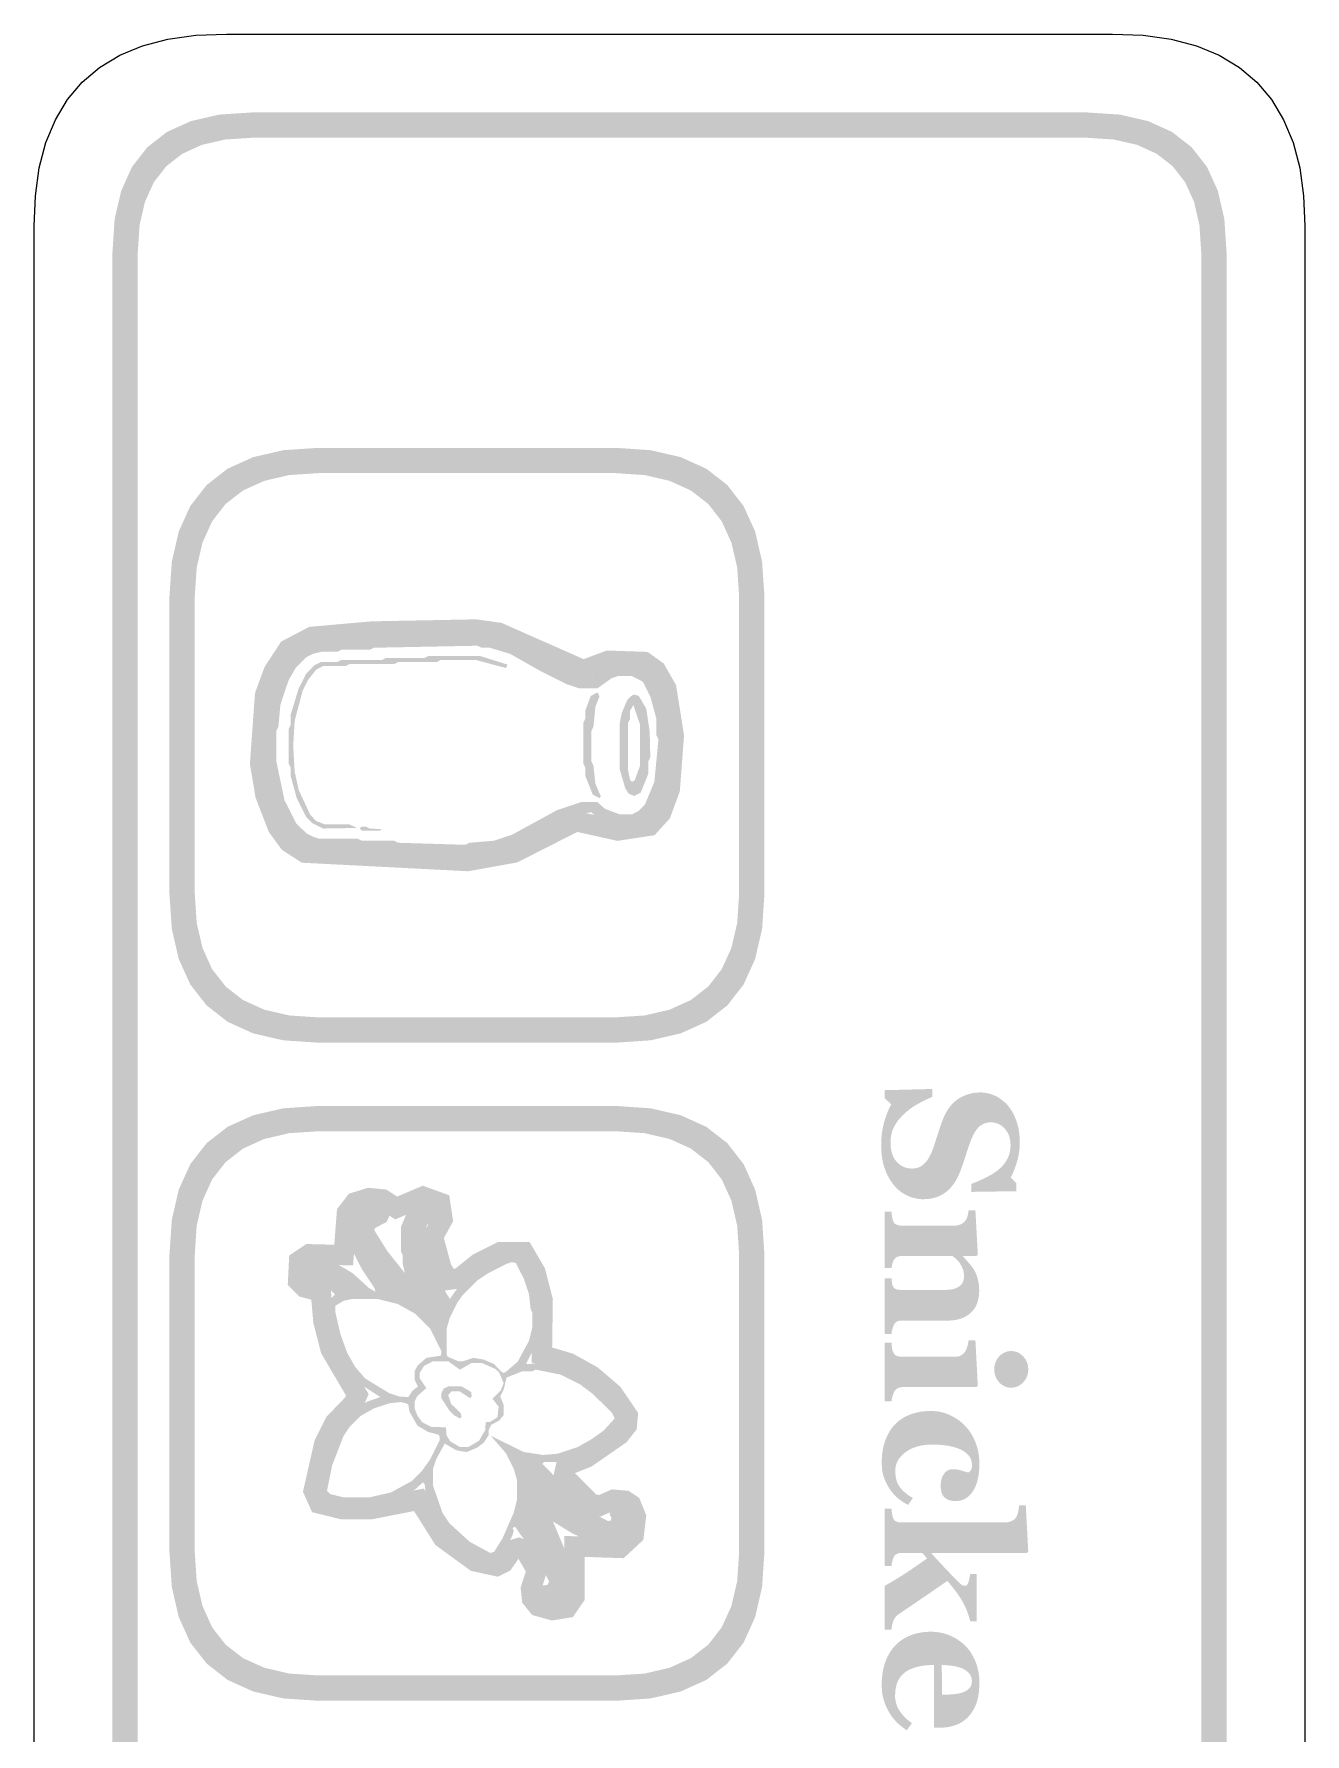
# Model space of a CAD drawing. Header units: millimetres. Extents: x 6 to 297, y 55 to 451.
# Drawn here: x 273.96 to 294.04, y 424.38 to 451.24 of the extents above; entities that cross this region are included whole.
import ezdxf

# ---------------------------------------------------------------- set-up
doc = ezdxf.new("R2010")
doc.units = ezdxf.units.MM
doc.layers.add('CUT', color=1, linetype='Continuous')
doc.layers.add('RASTER', color=7, linetype='Continuous')

msp = doc.modelspace()

# ---------------------------------------------------------------- hatches: boundary and pattern name
at = {"layer": 'RASTER'}
h = msp.add_hatch(color=7, dxfattribs=at)
h.paths.add_polyline_path([(290.6, 450), (291.116, 449.966), (291.563, 449.863), (291.941, 449.691), (292.25, 449.45), (292.491, 449.141), (292.663, 448.763), (292.766, 448.316), (292.8, 447.8), (292.8, 390.6), (292.766, 390.084), (292.662, 389.638), (292.491, 389.259), (292.25, 388.95), (291.941, 388.709), (291.563, 388.538), (291.116, 388.434), (290.6, 388.4), (277.4, 388.4), (276.884, 388.434), (276.438, 388.538), (276.059, 388.709), (275.75, 388.95), (275.509, 389.259), (275.338, 389.638), (275.234, 390.084), (275.2, 390.6), (275.2, 447.8), (275.234, 448.316), (275.338, 448.763), (275.509, 449.141), (275.75, 449.45), (276.059, 449.691), (276.438, 449.863), (276.884, 449.966), (277.4, 450)])
h.paths.add_polyline_path([(290.6, 449.6), (277.4, 449.6), (276.978, 449.572), (276.612, 449.488), (276.303, 449.347), (276.05, 449.15), (275.853, 448.897), (275.713, 448.588), (275.628, 448.222), (275.6, 447.8), (275.6, 390.6), (275.628, 390.178), (275.713, 389.813), (275.853, 389.503), (276.05, 389.25), (276.303, 389.053), (276.612, 388.912), (276.978, 388.828), (277.4, 388.8), (290.6, 388.8), (291.022, 388.828), (291.388, 388.912), (291.697, 389.053), (291.95, 389.25), (292.147, 389.503), (292.287, 389.813), (292.372, 390.178), (292.4, 390.6), (292.4, 447.8), (292.372, 448.222), (292.287, 448.588), (292.147, 448.897), (291.95, 449.15), (291.697, 449.347), (291.388, 449.488), (291.022, 449.572), (290.6, 449.6)], flags=0)
h = msp.add_hatch(color=7, dxfattribs=at)
h.paths.add_polyline_path([(283.15, 444.7), (283.701, 444.663), (284.178, 444.553), (284.582, 444.37), (284.912, 444.113), (285.17, 443.782), (285.353, 443.378), (285.463, 442.901), (285.5, 442.35), (285.5, 437.65), (285.463, 437.099), (285.353, 436.622), (285.17, 436.218), (284.913, 435.888), (284.582, 435.63), (284.178, 435.447), (283.701, 435.337), (283.15, 435.3), (278.45, 435.3), (277.899, 435.337), (277.422, 435.447), (277.018, 435.63), (276.688, 435.888), (276.43, 436.218), (276.247, 436.622), (276.137, 437.099), (276.1, 437.65), (276.1, 442.35), (276.137, 442.901), (276.247, 443.378), (276.43, 443.782), (276.688, 444.113), (277.018, 444.37), (277.422, 444.553), (277.899, 444.663), (278.45, 444.7)])
h.paths.add_polyline_path([(283.15, 444.3), (278.45, 444.3), (277.993, 444.27), (277.597, 444.178), (277.262, 444.026), (276.987, 443.813), (276.774, 443.538), (276.622, 443.203), (276.53, 442.807), (276.5, 442.35), (276.5, 437.65), (276.53, 437.193), (276.622, 436.797), (276.774, 436.462), (276.987, 436.188), (277.262, 435.974), (277.597, 435.822), (277.993, 435.73), (278.45, 435.7), (283.15, 435.7), (283.607, 435.73), (284.003, 435.822), (284.338, 435.974), (284.613, 436.188), (284.826, 436.462), (284.978, 436.797), (285.07, 437.193), (285.1, 437.65), (285.1, 442.35), (285.07, 442.807), (284.978, 443.203), (284.826, 443.538), (284.613, 443.813), (284.338, 444.026), (284.003, 444.178), (283.607, 444.27), (283.15, 444.3)], flags=0)
h = msp.add_hatch(color=7, dxfattribs=at)
h.paths.add_polyline_path([(284.23, 440.154), (284.163, 439.272), (284.007, 438.846), (283.765, 438.579), (283.178, 438.489), (282.543, 438.63), (281.594, 438.148), (280.817, 438.009), (278.191, 438.144), (277.876, 438.347), (277.67, 438.629), (277.46, 439.174), (277.371, 439.703), (277.451, 440.824), (277.603, 441.238), (277.864, 441.638), (278.308, 441.871), (279.289, 441.958), (280.945, 441.99), (281.346, 441.934), (282.643, 441.361), (283.009, 441.497), (283.655, 441.475), (283.909, 441.291), (284.104, 440.95)])
h.paths.add_polyline_path([(283.908, 440.141), (283.797, 440.842), (283.665, 441.072), (283.546, 441.158), (283.062, 441.175), (282.632, 441.015), (281.257, 441.624), (280.926, 441.67), (279.307, 441.638), (278.4, 441.558), (278.086, 441.393), (277.891, 441.093), (277.767, 440.756), (277.693, 439.719), (277.771, 439.259), (277.953, 438.783), (278.1, 438.584), (278.292, 438.459), (280.797, 438.331), (281.491, 438.455), (282.501, 438.968), (283.189, 438.814), (283.604, 438.878), (283.728, 439.015), (283.847, 439.341), (283.908, 440.141)], flags=0)
h = msp.add_hatch(color=7, dxfattribs=at)
h.paths.add_polyline_path([(283.976, 440.344), (283.986, 439.679), (283.954, 439.615), (283.954, 439.486), (283.858, 439.133), (283.739, 438.899), (283.674, 438.834), (283.504, 438.748), (283.28, 438.716), (283.215, 438.748), (283.055, 438.748), (282.885, 438.834), (282.766, 438.94), (282.509, 438.908), (282.114, 438.725), (281.449, 438.362), (281, 438.266), (279.972, 438.266), (279.908, 438.298), (279.234, 438.298), (279.17, 438.33), (278.495, 438.33), (278.335, 438.362), (278.165, 438.449), (277.94, 438.674), (277.725, 439.133), (277.628, 439.55), (277.628, 439.775), (277.596, 439.839), (277.596, 440.161), (277.628, 440.225), (277.66, 440.642), (277.757, 440.963), (277.94, 441.326), (278.132, 441.519), (278.303, 441.605), (278.559, 441.67), (279.523, 441.702), (279.587, 441.734), (281.096, 441.734), (281.546, 441.605), (282.445, 441.124), (282.669, 441.06), (282.788, 441.069), (282.885, 441.166), (283.055, 441.252), (283.408, 441.284), (283.674, 441.166), (283.771, 441.037), (283.922, 440.674)])
h.paths.add_polyline_path([(283.825, 440.096), (283.793, 440.161), (283.793, 440.417), (283.697, 440.771), (283.578, 441.005), (283.408, 441.092), (283.183, 441.092), (283.087, 441.06), (282.862, 440.899), (282.573, 440.899), (282.38, 440.963), (281.973, 441.166), (281.481, 441.445), (281.16, 441.541), (281.032, 441.541), (280.968, 441.573), (279.33, 441.541), (279.266, 441.509), (278.816, 441.509), (278.752, 441.477), (278.495, 441.477), (278.367, 441.445), (278.261, 441.39), (278.1, 441.23), (277.982, 441.027), (277.853, 440.642), (277.821, 440.289), (277.789, 440.225), (277.789, 439.743), (277.917, 439.133), (278.1, 438.77), (278.261, 438.61), (278.367, 438.555), (278.463, 438.523), (279.073, 438.523), (279.137, 438.491), (279.651, 438.491), (279.715, 438.459), (280.775, 438.427), (280.839, 438.459), (281.225, 438.491), (281.514, 438.587), (282.22, 438.973), (282.605, 439.101), (282.862, 439.101), (282.981, 438.995), (283.215, 438.908), (283.408, 438.908), (283.514, 438.963), (283.61, 439.059), (283.761, 439.422)], flags=0)
h.paths.add_polyline_path([(283.687, 440.215), (283.697, 439.807), (283.665, 439.743), (283.665, 439.55), (283.546, 439.252), (283.44, 439.197), (283.353, 439.239), (283.302, 439.316), (283.215, 439.615), (283.215, 440.353), (283.247, 440.514), (283.334, 440.716), (283.398, 440.78), (283.44, 440.803), (283.514, 440.78), (283.633, 440.578)], flags=0)
h.paths.add_polyline_path([(283.536, 440.321), (283.43, 440.633), (283.376, 440.546), (283.376, 440.417), (283.344, 440.353), (283.344, 439.615), (283.376, 439.454), (283.408, 439.422), (283.45, 439.445), (283.536, 439.679)], flags=0)
h.paths.add_polyline_path([(282.917, 439.188), (282.894, 439.165), (282.788, 439.22), (282.669, 439.518), (282.669, 439.647), (282.637, 439.711), (282.637, 440.353), (282.669, 440.417), (282.669, 440.546), (282.756, 440.78), (282.862, 440.835), (282.894, 440.771), (282.83, 440.61), (282.798, 440.289), (282.766, 440.225), (282.766, 439.743), (282.798, 439.679), (282.83, 439.39)], flags=0)
h.paths.add_polyline_path([(281.44, 441.275), (281.417, 441.22), (280.936, 441.349), (280.39, 441.349), (280.325, 441.316), (279.715, 441.316), (279.651, 441.284), (278.945, 441.284), (278.881, 441.252), (278.527, 441.252), (278.421, 441.198), (278.293, 441.037), (278.206, 440.867), (278.078, 440.385), (278.055, 439.99), (278.078, 439.583), (278.142, 439.294), (278.325, 438.899), (278.421, 438.802), (278.559, 438.748), (278.945, 438.748), (279.064, 438.693), (278.527, 438.684), (278.357, 438.77), (278.261, 438.867), (278.11, 439.165), (278.014, 439.518), (278.014, 439.647), (277.982, 439.711), (277.982, 440.257), (278.014, 440.321), (278.014, 440.482), (278.142, 440.899), (278.261, 441.133), (278.389, 441.262), (278.495, 441.316), (278.752, 441.316), (278.816, 441.349), (279.459, 441.349), (279.523, 441.381), (280.133, 441.381), (280.197, 441.413), (281, 441.413)], flags=0)
h.paths.add_polyline_path([(279.449, 438.674), (279.426, 438.651), (279.137, 438.651), (279.105, 438.684), (279.137, 438.716), (279.202, 438.716), (279.266, 438.684)], flags=0)
for points in [[(287.344, 433.689), (287.345, 433.736), (287.347, 433.782), (287.351, 433.828), (287.356, 433.873), (287.363, 433.917), (287.371, 433.96), (287.38, 434.002), (287.391, 434.044), (287.403, 434.084), (287.416, 434.123), (287.429, 434.16), (287.442, 434.196), (287.457, 434.23), (287.471, 434.263), (287.487, 434.294), (287.503, 434.323), (287.4, 434.424), (287.4, 434.549), (288.151, 434.568), (288.151, 434.442), (288.125, 434.431), (288.097, 434.419), (288.07, 434.407), (288.042, 434.393), (288.013, 434.379), (287.984, 434.365), (287.955, 434.349), (287.926, 434.333), (287.897, 434.317), (287.868, 434.299), (287.84, 434.281), (287.813, 434.262), (287.787, 434.243), (287.762, 434.223), (287.737, 434.202), (287.713, 434.181), (287.69, 434.158), (287.667, 434.135), (287.645, 434.111), (287.624, 434.086), (287.605, 434.061), (287.587, 434.035), (287.57, 434.008), (287.554, 433.981), (287.539, 433.953), (287.527, 433.923), (287.516, 433.893), (287.508, 433.861), (287.501, 433.828), (287.496, 433.794), (287.493, 433.759), (287.492, 433.722), (287.494, 433.674), (287.498, 433.629), (287.506, 433.586), (287.517, 433.546), (287.53, 433.51), (287.547, 433.476), (287.567, 433.445), (287.59, 433.417), (287.615, 433.392), (287.642, 433.371), (287.67, 433.352), (287.7, 433.337), (287.731, 433.326), (287.764, 433.317), (287.799, 433.312), (287.835, 433.311), (287.865, 433.312), (287.893, 433.316), (287.921, 433.324), (287.947, 433.333), (287.972, 433.346), (287.996, 433.362), (288.018, 433.38), (288.039, 433.401), (288.06, 433.425), (288.079, 433.452), (288.098, 433.482), (288.116, 433.516), (288.134, 433.552), (288.151, 433.592), (288.167, 433.634), (288.182, 433.68), (288.192, 433.71), (288.202, 433.74), (288.211, 433.769), (288.22, 433.798), (288.229, 433.826), (288.238, 433.853), (288.247, 433.88), (288.255, 433.906), (288.264, 433.932), (288.272, 433.957), (288.281, 433.982), (288.29, 434.006), (288.298, 434.031), (288.307, 434.054), (288.316, 434.077), (288.324, 434.1), (288.346, 434.151), (288.371, 434.198), (288.397, 434.242), (288.426, 434.283), (288.457, 434.32), (288.49, 434.354), (288.525, 434.385), (288.563, 434.412), (288.602, 434.436), (288.643, 434.456), (288.685, 434.474), (288.728, 434.488), (288.771, 434.499), (288.817, 434.507), (288.863, 434.512), (288.91, 434.513), (288.941, 434.513), (288.97, 434.51), (289, 434.506), (289.029, 434.5), (289.059, 434.493), (289.087, 434.484), (289.116, 434.473), (289.144, 434.461), (289.172, 434.447), (289.199, 434.431), (289.225, 434.414), (289.25, 434.396), (289.275, 434.376), (289.299, 434.354), (289.323, 434.331), (289.345, 434.307), (289.366, 434.282), (289.385, 434.255), (289.404, 434.227), (289.421, 434.197), (289.438, 434.165), (289.453, 434.131), (289.468, 434.096), (289.482, 434.059), (289.494, 434.021), (289.505, 433.982), (289.514, 433.943), (289.521, 433.902), (289.527, 433.86), (289.531, 433.818), (289.533, 433.775), (289.534, 433.731), (289.534, 433.688), (289.531, 433.646), (289.528, 433.605), (289.522, 433.564), (289.516, 433.524), (289.507, 433.484), (289.498, 433.446), (289.487, 433.408), (289.475, 433.371), (289.463, 433.336), (289.451, 433.303), (289.439, 433.273), (289.427, 433.244), (289.415, 433.217), (289.403, 433.193), (289.391, 433.17), (289.479, 433.081), (289.479, 432.953), (288.77, 432.942), (288.77, 433.068), (288.798, 433.079), (288.827, 433.091), (288.856, 433.103), (288.885, 433.115), (288.914, 433.129), (288.944, 433.142), (288.974, 433.156), (289.003, 433.171), (289.032, 433.186), (289.06, 433.201), (289.087, 433.216), (289.113, 433.232), (289.137, 433.248), (289.16, 433.264), (289.181, 433.28), (289.202, 433.296), (289.222, 433.314), (289.242, 433.333), (289.261, 433.353), (289.278, 433.373), (289.295, 433.394), (289.31, 433.416), (289.324, 433.439), (289.337, 433.462), (289.349, 433.486), (289.359, 433.511), (289.368, 433.537), (289.375, 433.564), (289.381, 433.591), (289.385, 433.62), (289.387, 433.65), (289.388, 433.681), (289.386, 433.72), (289.382, 433.757), (289.375, 433.792), (289.365, 433.825), (289.353, 433.857), (289.338, 433.886), (289.319, 433.914), (289.298, 433.94), (289.275, 433.964), (289.251, 433.984), (289.225, 434.001), (289.198, 434.015), (289.17, 434.026), (289.141, 434.034), (289.11, 434.039), (289.077, 434.04), (289.047, 434.039), (289.018, 434.035), (288.99, 434.028), (288.964, 434.019), (288.939, 434.006), (288.916, 433.991), (288.894, 433.974), (288.874, 433.953), (288.854, 433.93), (288.835, 433.904), (288.817, 433.874), (288.799, 433.842), (288.782, 433.806), (288.766, 433.768), (288.75, 433.726), (288.734, 433.681), (288.725, 433.654), (288.716, 433.627), (288.707, 433.6), (288.698, 433.572), (288.689, 433.544), (288.68, 433.516), (288.67, 433.488), (288.661, 433.46), (288.652, 433.432), (288.643, 433.405), (288.634, 433.379), (288.625, 433.354), (288.617, 433.329), (288.608, 433.305), (288.599, 433.282), (288.591, 433.26), (288.569, 433.208), (288.546, 433.16), (288.521, 433.115), (288.493, 433.073), (288.464, 433.034), (288.433, 432.998), (288.4, 432.966), (288.365, 432.937), (288.327, 432.911), (288.288, 432.888), (288.247, 432.869), (288.203, 432.854), (288.157, 432.842), (288.109, 432.833), (288.059, 432.828), (288.006, 432.826), (287.973, 432.827), (287.94, 432.83), (287.907, 432.835), (287.874, 432.842), (287.841, 432.851), (287.809, 432.861), (287.777, 432.874), (287.746, 432.889), (287.715, 432.905), (287.685, 432.923), (287.657, 432.942), (287.63, 432.963), (287.605, 432.985), (287.581, 433.008), (287.558, 433.033), (287.536, 433.059), (287.514, 433.089), (287.493, 433.12), (287.473, 433.152), (287.455, 433.185), (287.437, 433.22), (287.422, 433.255), (287.407, 433.292), (287.394, 433.33), (287.382, 433.369), (287.372, 433.41), (287.364, 433.452), (287.357, 433.497), (287.351, 433.542), (287.347, 433.589), (287.345, 433.638), (287.344, 433.689)], [(287.4, 430.696), (287.4, 431.578), (287.507, 431.578), (287.508, 431.571), (287.508, 431.563), (287.509, 431.555), (287.51, 431.547), (287.511, 431.539), (287.512, 431.53), (287.513, 431.52), (287.514, 431.511), (287.515, 431.501), (287.517, 431.492), (287.518, 431.484), (287.52, 431.476), (287.522, 431.469), (287.524, 431.462), (287.526, 431.456), (287.529, 431.45), (287.533, 431.443), (287.538, 431.436), (287.543, 431.43), (287.549, 431.424), (287.555, 431.419), (287.561, 431.414), (287.568, 431.41), (287.576, 431.407), (287.584, 431.403), (287.593, 431.401), (287.603, 431.399), (287.614, 431.397), (287.626, 431.395), (287.638, 431.394), (287.652, 431.394), (287.667, 431.393), (288.352, 431.393), (288.388, 431.394), (288.422, 431.397), (288.454, 431.401), (288.483, 431.407), (288.51, 431.415), (288.535, 431.424), (288.557, 431.435), (288.577, 431.448), (288.595, 431.463), (288.61, 431.479), (288.623, 431.497), (288.634, 431.516), (288.642, 431.537), (288.648, 431.56), (288.651, 431.584), (288.652, 431.61), (288.652, 431.625), (288.651, 431.639), (288.65, 431.653), (288.648, 431.667), (288.646, 431.68), (288.643, 431.694), (288.639, 431.707), (288.635, 431.719), (288.63, 431.732), (288.625, 431.744), (288.619, 431.757), (288.613, 431.769), (288.607, 431.782), (288.599, 431.794), (288.592, 431.806), (288.584, 431.818), (288.576, 431.829), (288.569, 431.838), (288.561, 431.848), (288.554, 431.856), (288.546, 431.865), (288.539, 431.872), (288.531, 431.88), (288.524, 431.886), (288.516, 431.893), (288.509, 431.899), (288.501, 431.904), (288.495, 431.91), (288.488, 431.915), (288.482, 431.92), (288.475, 431.925), (288.469, 431.929), (287.683, 431.929), (287.67, 431.929), (287.658, 431.929), (287.647, 431.927), (287.636, 431.926), (287.625, 431.924), (287.615, 431.921), (287.606, 431.918), (287.597, 431.915), (287.589, 431.911), (287.581, 431.906), (287.574, 431.901), (287.567, 431.895), (287.561, 431.889), (287.555, 431.882), (287.55, 431.875), (287.545, 431.867), (287.542, 431.86), (287.539, 431.854), (287.536, 431.847), (287.533, 431.84), (287.53, 431.833), (287.527, 431.825), (287.524, 431.817), (287.522, 431.808), (287.519, 431.799), (287.517, 431.79), (287.515, 431.782), (287.513, 431.773), (287.511, 431.765), (287.509, 431.756), (287.508, 431.748), (287.507, 431.739), (287.4, 431.739), (287.4, 432.63), (287.507, 432.63), (287.508, 432.621), (287.509, 432.611), (287.509, 432.602), (287.51, 432.593), (287.511, 432.584), (287.513, 432.574), (287.514, 432.565), (287.515, 432.556), (287.516, 432.547), (287.518, 432.538), (287.519, 432.529), (287.521, 432.521), (287.523, 432.513), (287.525, 432.506), (287.527, 432.499), (287.529, 432.492), (287.533, 432.481), (287.538, 432.47), (287.543, 432.461), (287.549, 432.452), (287.556, 432.445), (287.563, 432.438), (287.571, 432.432), (287.579, 432.428), (287.587, 432.423), (287.597, 432.42), (287.607, 432.417), (287.618, 432.414), (287.629, 432.412), (287.641, 432.411), (287.653, 432.41), (287.667, 432.41), (288.519, 432.41), (288.53, 432.41), (288.542, 432.411), (288.553, 432.413), (288.564, 432.416), (288.575, 432.419), (288.586, 432.423), (288.597, 432.428), (288.608, 432.433), (288.619, 432.439), (288.629, 432.446), (288.639, 432.453), (288.648, 432.46), (288.657, 432.468), (288.665, 432.477), (288.673, 432.486), (288.68, 432.495), (288.685, 432.502), (288.689, 432.509), (288.693, 432.517), (288.696, 432.525), (288.7, 432.533), (288.703, 432.542), (288.707, 432.552), (288.71, 432.562), (288.712, 432.572), (288.715, 432.582), (288.717, 432.593), (288.719, 432.604), (288.721, 432.615), (288.723, 432.627), (288.724, 432.638), (288.726, 432.65), (288.833, 432.65), (288.871, 431.951), (288.849, 431.929), (288.636, 431.929), (288.636, 431.924), (288.646, 431.913), (288.656, 431.902), (288.666, 431.89), (288.677, 431.878), (288.688, 431.865), (288.699, 431.852), (288.712, 431.838), (288.724, 431.824), (288.737, 431.81), (288.749, 431.795), (288.76, 431.781), (288.771, 431.768), (288.781, 431.754), (288.79, 431.741), (288.799, 431.728), (288.808, 431.716), (288.816, 431.702), (288.825, 431.686), (288.833, 431.67), (288.84, 431.653), (288.848, 431.635), (288.855, 431.615), (288.861, 431.595), (288.868, 431.574), (288.874, 431.551), (288.879, 431.529), (288.883, 431.506), (288.886, 431.483), (288.889, 431.459), (288.891, 431.435), (288.892, 431.411), (288.893, 431.386), (288.891, 431.328), (288.884, 431.274), (288.874, 431.224), (288.859, 431.177), (288.84, 431.134), (288.816, 431.095), (288.789, 431.06), (288.757, 431.028), (288.722, 431), (288.684, 430.976), (288.643, 430.955), (288.6, 430.938), (288.553, 430.925), (288.504, 430.916), (288.452, 430.91), (288.398, 430.908), (287.68, 430.908), (287.667, 430.908), (287.654, 430.907), (287.642, 430.906), (287.631, 430.904), (287.621, 430.902), (287.611, 430.899), (287.602, 430.896), (287.593, 430.892), (287.586, 430.888), (287.578, 430.883), (287.571, 430.876), (287.564, 430.869), (287.558, 430.861), (287.552, 430.853), (287.547, 430.843), (287.542, 430.832), (287.54, 430.826), (287.537, 430.82), (287.534, 430.813), (287.532, 430.806), (287.529, 430.799), (287.527, 430.791), (287.524, 430.783), (287.522, 430.774), (287.519, 430.766), (287.517, 430.757), (287.515, 430.747), (287.513, 430.738), (287.511, 430.728), (287.509, 430.717), (287.508, 430.707), (287.507, 430.696)], [(287.353, 428.663), (287.354, 428.713), (287.357, 428.762), (287.361, 428.809), (287.368, 428.855), (287.376, 428.899), (287.386, 428.942), (287.399, 428.983), (287.412, 429.023), (287.428, 429.061), (287.445, 429.097), (287.463, 429.132), (287.483, 429.165), (287.503, 429.196), (287.526, 429.226), (287.549, 429.253), (287.574, 429.28), (287.601, 429.304), (287.629, 429.327), (287.658, 429.348), (287.688, 429.368), (287.719, 429.386), (287.752, 429.402), (287.785, 429.417), (287.82, 429.43), (287.856, 429.442), (287.893, 429.452), (287.93, 429.461), (287.969, 429.468), (288.008, 429.473), (288.048, 429.477), (288.088, 429.479), (288.129, 429.48), (288.167, 429.479), (288.205, 429.476), (288.242, 429.472), (288.278, 429.465), (288.314, 429.457), (288.35, 429.446), (288.385, 429.434), (288.42, 429.419), (288.453, 429.404), (288.486, 429.386), (288.518, 429.368), (288.549, 429.348), (288.578, 429.327), (288.607, 429.304), (288.635, 429.28), (288.661, 429.255), (288.687, 429.227), (288.712, 429.198), (288.735, 429.167), (288.757, 429.135), (288.778, 429.101), (288.797, 429.065), (288.815, 429.028), (288.832, 428.989), (288.847, 428.949), (288.86, 428.907), (288.871, 428.865), (288.88, 428.822), (288.887, 428.777), (288.892, 428.732), (288.895, 428.685), (288.896, 428.638), (288.894, 428.572), (288.889, 428.51), (288.881, 428.452), (288.87, 428.397), (288.856, 428.345), (288.838, 428.297), (288.818, 428.253), (288.794, 428.212), (288.767, 428.175), (288.738, 428.143), (288.707, 428.116), (288.674, 428.094), (288.639, 428.077), (288.601, 428.065), (288.561, 428.057), (288.519, 428.055), (288.493, 428.056), (288.469, 428.058), (288.446, 428.063), (288.424, 428.069), (288.403, 428.077), (288.384, 428.086), (288.366, 428.098), (288.349, 428.111), (288.334, 428.126), (288.321, 428.144), (288.31, 428.164), (288.301, 428.186), (288.294, 428.212), (288.289, 428.239), (288.286, 428.27), (288.285, 428.303), (288.286, 428.329), (288.288, 428.355), (288.292, 428.38), (288.298, 428.403), (288.305, 428.426), (288.314, 428.447), (288.325, 428.467), (288.338, 428.486), (288.351, 428.504), (288.366, 428.519), (288.382, 428.531), (288.398, 428.542), (288.416, 428.55), (288.435, 428.556), (288.454, 428.559), (288.475, 428.56), (288.493, 428.56), (288.511, 428.559), (288.529, 428.557), (288.547, 428.554), (288.564, 428.551), (288.582, 428.547), (288.6, 428.542), (288.617, 428.537), (288.634, 428.531), (288.65, 428.526), (288.665, 428.522), (288.679, 428.518), (288.692, 428.515), (288.704, 428.512), (288.715, 428.51), (288.724, 428.509), (288.731, 428.513), (288.737, 428.518), (288.742, 428.522), (288.747, 428.527), (288.752, 428.533), (288.757, 428.538), (288.761, 428.544), (288.765, 428.55), (288.768, 428.557), (288.771, 428.564), (288.773, 428.573), (288.775, 428.582), (288.776, 428.592), (288.778, 428.603), (288.778, 428.615), (288.778, 428.628), (288.778, 428.644), (288.776, 428.66), (288.774, 428.676), (288.771, 428.691), (288.766, 428.706), (288.761, 428.72), (288.755, 428.734), (288.748, 428.748), (288.739, 428.761), (288.729, 428.774), (288.718, 428.787), (288.705, 428.8), (288.691, 428.813), (288.675, 428.825), (288.658, 428.837), (288.639, 428.849), (288.62, 428.86), (288.6, 428.87), (288.577, 428.88), (288.554, 428.89), (288.528, 428.899), (288.501, 428.907), (288.473, 428.914), (288.443, 428.921), (288.411, 428.928), (288.378, 428.933), (288.344, 428.938), (288.307, 428.942), (288.27, 428.945), (288.23, 428.947), (288.19, 428.948), (288.147, 428.949), (288.083, 428.947), (288.023, 428.941), (287.966, 428.931), (287.912, 428.918), (287.861, 428.901), (287.813, 428.88), (287.768, 428.855), (287.727, 428.826), (287.689, 428.795), (287.657, 428.762), (287.629, 428.728), (287.607, 428.692), (287.589, 428.655), (287.577, 428.616), (287.569, 428.576), (287.567, 428.534), (287.568, 428.494), (287.572, 428.457), (287.577, 428.421), (287.585, 428.388), (287.595, 428.357), (287.608, 428.328), (287.623, 428.3), (287.64, 428.275), (287.659, 428.252), (287.68, 428.229), (287.702, 428.206), (287.727, 428.185), (287.754, 428.164), (287.782, 428.143), (287.813, 428.124), (287.845, 428.105), (287.769, 427.995), (287.747, 428.007), (287.725, 428.019), (287.704, 428.031), (287.684, 428.045), (287.663, 428.059), (287.644, 428.073), (287.625, 428.088), (287.606, 428.103), (287.588, 428.119), (287.57, 428.136), (287.553, 428.154), (287.536, 428.173), (287.52, 428.192), (287.504, 428.212), (287.489, 428.233), (287.475, 428.254), (287.46, 428.277), (287.447, 428.301), (287.434, 428.324), (287.422, 428.347), (287.411, 428.371), (287.401, 428.394), (287.392, 428.418), (287.384, 428.442), (287.377, 428.466), (287.37, 428.491), (287.365, 428.517), (287.361, 428.545), (287.357, 428.573), (287.355, 428.602), (287.354, 428.632), (287.353, 428.663)], [(287.4, 426.026), (287.4, 426.716), (287.455, 426.748), (287.508, 426.778), (287.559, 426.809), (287.607, 426.838), (287.654, 426.867), (287.698, 426.895), (287.74, 426.922), (287.78, 426.949), (287.819, 426.975), (287.857, 427.001), (287.894, 427.026), (287.93, 427.052), (287.966, 427.076), (288.001, 427.101), (288.036, 427.125), (288.069, 427.148), (287.995, 427.236), (287.675, 427.236), (287.663, 427.236), (287.65, 427.235), (287.639, 427.234), (287.627, 427.232), (287.617, 427.23), (287.607, 427.227), (287.598, 427.224), (287.589, 427.221), (287.581, 427.216), (287.573, 427.211), (287.566, 427.205), (287.56, 427.198), (287.554, 427.19), (287.548, 427.182), (287.543, 427.172), (287.539, 427.161), (287.536, 427.155), (287.533, 427.148), (287.531, 427.14), (287.528, 427.133), (287.526, 427.125), (287.523, 427.117), (287.521, 427.109), (287.519, 427.1), (287.517, 427.091), (287.515, 427.082), (287.513, 427.074), (287.511, 427.065), (287.51, 427.056), (287.509, 427.047), (287.508, 427.038), (287.507, 427.03), (287.4, 427.03), (287.4, 427.936), (287.507, 427.936), (287.508, 427.927), (287.509, 427.918), (287.509, 427.909), (287.51, 427.9), (287.511, 427.891), (287.513, 427.881), (287.514, 427.872), (287.515, 427.863), (287.516, 427.854), (287.518, 427.845), (287.519, 427.837), (287.521, 427.829), (287.523, 427.821), (287.525, 427.813), (287.527, 427.806), (287.529, 427.799), (287.533, 427.787), (287.538, 427.777), (287.543, 427.768), (287.549, 427.759), (287.556, 427.752), (287.563, 427.745), (287.571, 427.74), (287.579, 427.735), (287.587, 427.731), (287.597, 427.728), (287.607, 427.725), (287.618, 427.722), (287.629, 427.72), (287.641, 427.719), (287.653, 427.718), (287.667, 427.718), (289.3, 427.718), (289.312, 427.718), (289.324, 427.719), (289.337, 427.721), (289.349, 427.723), (289.362, 427.726), (289.374, 427.73), (289.387, 427.734), (289.4, 427.739), (289.413, 427.745), (289.425, 427.751), (289.436, 427.758), (289.446, 427.765), (289.455, 427.774), (289.464, 427.782), (289.472, 427.792), (289.479, 427.802), (289.483, 427.809), (289.487, 427.817), (289.491, 427.826), (289.495, 427.836), (289.498, 427.847), (289.502, 427.859), (289.505, 427.872), (289.508, 427.885), (289.511, 427.899), (289.513, 427.912), (289.515, 427.925), (289.517, 427.938), (289.519, 427.951), (289.521, 427.963), (289.522, 427.975), (289.523, 427.986), (289.629, 427.986), (289.668, 427.258), (289.644, 427.236), (288.132, 427.236), (288.157, 427.209), (288.183, 427.18), (288.209, 427.151), (288.237, 427.121), (288.265, 427.09), (288.295, 427.058), (288.325, 427.026), (288.357, 426.992), (288.388, 426.959), (288.418, 426.928), (288.446, 426.898), (288.473, 426.87), (288.499, 426.844), (288.523, 426.819), (288.546, 426.796), (288.567, 426.775), (288.58, 426.763), (288.591, 426.753), (288.601, 426.745), (288.611, 426.737), (288.62, 426.731), (288.629, 426.727), (288.636, 426.723), (288.643, 426.721), (288.649, 426.72), (288.655, 426.719), (288.659, 426.718), (288.664, 426.717), (288.667, 426.717), (288.67, 426.716), (288.673, 426.716), (288.674, 426.716), (288.681, 426.717), (288.687, 426.719), (288.693, 426.723), (288.699, 426.728), (288.704, 426.734), (288.709, 426.742), (288.714, 426.751), (288.718, 426.762), (288.723, 426.775), (288.727, 426.788), (288.731, 426.803), (288.735, 426.82), (288.739, 426.838), (288.742, 426.857), (288.746, 426.878), (288.749, 426.901), (288.853, 426.901), (288.853, 426.157), (288.752, 426.157), (288.742, 426.192), (288.732, 426.225), (288.722, 426.257), (288.712, 426.286), (288.703, 426.312), (288.693, 426.337), (288.684, 426.36), (288.675, 426.38), (288.666, 426.399), (288.656, 426.419), (288.645, 426.44), (288.633, 426.46), (288.621, 426.481), (288.608, 426.503), (288.594, 426.525), (288.579, 426.548), (288.569, 426.563), (288.559, 426.577), (288.549, 426.592), (288.539, 426.607), (288.528, 426.621), (288.518, 426.636), (288.507, 426.65), (288.496, 426.664), (288.485, 426.678), (288.474, 426.693), (288.461, 426.709), (288.448, 426.725), (288.434, 426.741), (288.42, 426.758), (288.405, 426.776), (288.389, 426.794), (288.337, 426.758), (288.287, 426.723), (288.237, 426.689), (288.188, 426.656), (288.141, 426.623), (288.094, 426.591), (288.048, 426.559), (288.004, 426.529), (287.959, 426.498), (287.914, 426.467), (287.868, 426.436), (287.821, 426.404), (287.774, 426.372), (287.726, 426.34), (287.678, 426.307), (287.629, 426.274), (287.612, 426.262), (287.597, 426.25), (287.583, 426.237), (287.571, 426.223), (287.56, 426.208), (287.551, 426.193), (287.543, 426.177), (287.536, 426.161), (287.531, 426.144), (287.526, 426.127), (287.521, 426.11), (287.517, 426.094), (287.514, 426.077), (287.511, 426.06), (287.509, 426.043), (287.507, 426.026)]]:
    msp.add_hatch(color=7, dxfattribs=at).paths.add_polyline_path(points)
h = msp.add_hatch(color=7, dxfattribs=at)
h.paths.add_polyline_path([(283.15, 434.3), (283.701, 434.263), (284.178, 434.153), (284.582, 433.97), (284.913, 433.713), (285.17, 433.382), (285.353, 432.978), (285.463, 432.501), (285.5, 431.95), (285.5, 427.25), (285.463, 426.699), (285.353, 426.222), (285.17, 425.818), (284.913, 425.488), (284.582, 425.23), (284.178, 425.047), (283.701, 424.937), (283.15, 424.9), (278.45, 424.9), (277.899, 424.937), (277.422, 425.047), (277.018, 425.23), (276.688, 425.488), (276.43, 425.818), (276.247, 426.222), (276.137, 426.699), (276.1, 427.25), (276.1, 431.95), (276.137, 432.501), (276.247, 432.978), (276.43, 433.382), (276.688, 433.713), (277.018, 433.97), (277.422, 434.153), (277.899, 434.263), (278.45, 434.3)])
h.paths.add_polyline_path([(283.15, 433.9), (278.45, 433.9), (277.993, 433.87), (277.597, 433.778), (277.262, 433.626), (276.987, 433.412), (276.774, 433.138), (276.622, 432.803), (276.53, 432.407), (276.5, 431.95), (276.5, 427.25), (276.53, 426.793), (276.622, 426.397), (276.774, 426.062), (276.987, 425.787), (277.262, 425.574), (277.597, 425.422), (277.993, 425.33), (278.45, 425.3), (283.15, 425.3), (283.607, 425.33), (284.003, 425.422), (284.338, 425.574), (284.613, 425.787), (284.826, 426.062), (284.978, 426.397), (285.07, 426.793), (285.1, 427.25), (285.1, 431.95), (285.07, 432.407), (284.978, 432.803), (284.826, 433.138), (284.613, 433.412), (284.338, 433.626), (284.003, 433.778), (283.607, 433.87), (283.15, 433.9)], flags=0)
h = msp.add_hatch(color=7, dxfattribs=at)
h.paths.add_polyline_path([(283.633, 427.832), (283.587, 427.443), (283.275, 427.153), (282.659, 427.174), (282.659, 426.492), (282.473, 426.222), (282.142, 426.168), (281.831, 426.255), (281.673, 426.449), (281.648, 426.689), (281.73, 426.943), (281.617, 427.139), (281.607, 427.143), (281.617, 427.146), (281.482, 426.956), (281.29, 426.86), (280.861, 426.954), (280.302, 427.361), (279.964, 427.898), (279.296, 427.767), (278.809, 427.767), (278.353, 427.881), (278.209, 428.203), (278.392, 429.01), (278.579, 429.386), (278.876, 429.694), (278.889, 429.723), (278.496, 430.393), (278.373, 430.872), (278.341, 431.238), (278.156, 431.287), (277.969, 431.474), (277.992, 431.939), (278.261, 432.118), (278.704, 432.107), (278.747, 432.67), (278.935, 432.913), (279.237, 433.007), (279.526, 432.979), (279.697, 432.868), (280.103, 433.04), (280.52, 432.888), (280.582, 432.477), (280.435, 432.212), (280.548, 431.796), (280.593, 431.725), (280.615, 431.729), (280.889, 431.948), (281.292, 432.151), (281.789, 432.151), (282.032, 431.734), (282.157, 431.247), (282.146, 430.483), (282.477, 430.385), (282.865, 430.169), (283.223, 429.863), (283.504, 429.45), (283.481, 429.189), (283.32, 428.984), (282.767, 428.601), (282.504, 428.497), (282.505, 428.501), (282.837, 428.164), (282.884, 428.15), (283.089, 428.241), (283.352, 428.218), (283.522, 428.105)])
h.paths.add_polyline_path([(283.306, 427.788), (283.263, 427.893), (283.242, 427.907), (283.143, 427.915), (282.907, 427.81), (282.667, 427.881), (282.154, 428.4), (282.229, 428.733), (282.615, 428.885), (283.098, 429.22), (283.171, 429.312), (283.175, 429.364), (282.983, 429.648), (282.681, 429.905), (282.352, 430.088), (281.822, 430.245), (281.837, 431.209), (281.733, 431.611), (281.605, 431.831), (281.368, 431.831), (281.063, 431.678), (280.747, 431.424), (280.435, 431.38), (280.251, 431.665), (280.093, 432.254), (280.249, 432.537), (280.232, 432.652), (280.111, 432.696), (279.666, 432.507), (279.418, 432.668), (279.27, 432.682), (279.126, 432.637), (279.059, 432.55), (279.001, 431.78), (278.354, 431.795), (278.304, 431.762), (278.296, 431.599), (278.321, 431.574), (278.641, 431.49), (278.689, 430.926), (278.795, 430.516), (279.247, 429.746), (279.147, 429.514), (278.844, 429.2), (278.696, 428.902), (278.545, 428.236), (278.581, 428.154), (278.848, 428.087), (279.265, 428.087), (280.118, 428.254), (280.54, 427.584), (280.995, 427.252), (281.248, 427.197), (281.268, 427.207), (281.42, 427.421), (281.627, 427.483), (281.84, 427.391), (282.078, 426.981), (281.973, 426.655), (281.981, 426.577), (282.014, 426.536), (282.16, 426.496), (282.287, 426.516), (282.339, 426.592), (282.339, 427.505), (283.154, 427.478), (283.283, 427.597), (283.306, 427.788)], flags=0)
h = msp.add_hatch(color=7, dxfattribs=at)
h.paths.add_polyline_path([(283.393, 427.786), (283.401, 427.634), (283.355, 427.547), (283.276, 427.44), (283.135, 427.369), (282.895, 427.369), (282.789, 427.395), (282.462, 427.547), (282.159, 427.733), (282.39, 427.183), (282.47, 426.837), (282.444, 426.624), (282.372, 426.484), (282.319, 426.43), (282.204, 426.385), (282, 426.446), (281.904, 426.537), (281.885, 426.571), (281.904, 426.712), (282.071, 426.731), (282.098, 426.784), (281.92, 427.137), (281.558, 427.653), (281.521, 427.627), (281.54, 427.581), (281.513, 427.502), (281.388, 427.254), (281.282, 427.121), (281.168, 427.103), (281.035, 427.156), (280.841, 427.254), (280.655, 427.387), (280.389, 427.653), (280.237, 427.9), (280.158, 428.113), (280.131, 428.326), (280.104, 428.352), (279.98, 428.238), (279.732, 428.113), (279.307, 428.007), (278.802, 428.007), (278.502, 428.105), (278.456, 428.193), (278.483, 428.405), (278.642, 428.964), (278.767, 429.211), (279.06, 429.53), (279.227, 429.628), (279.432, 429.7), (279.06, 429.939), (278.874, 430.205), (278.722, 430.505), (278.589, 431.037), (278.589, 431.196), (278.714, 431.321), (278.597, 431.444), (278.483, 431.515), (278.377, 431.489), (278.262, 431.507), (278.164, 431.648), (278.209, 431.789), (278.35, 431.887), (278.536, 431.887), (278.696, 431.834), (278.996, 431.656), (279.246, 431.428), (279.352, 431.364), (279.342, 431.417), (279.14, 431.72), (279.015, 431.967), (278.935, 432.233), (278.935, 432.472), (279.007, 432.64), (279.14, 432.746), (279.28, 432.791), (279.448, 432.746), (279.512, 432.703), (279.546, 432.632), (279.573, 432.552), (279.528, 432.464), (279.352, 432.374), (279.334, 432.339), (279.538, 432.012), (279.82, 431.656), (279.785, 431.808), (279.785, 431.941), (279.759, 431.994), (279.759, 432.392), (279.884, 432.693), (280.051, 432.791), (280.184, 432.791), (280.272, 432.746), (280.352, 432.666), (280.37, 432.579), (280.325, 432.491), (280.176, 432.427), (280.158, 432.392), (280.158, 432.26), (280.264, 431.861), (280.45, 431.382), (280.53, 431.25), (280.628, 431.39), (280.841, 431.603), (281.027, 431.736), (281.194, 431.834), (281.46, 431.941), (281.628, 431.922), (281.734, 431.789), (281.806, 431.622), (281.885, 431.382), (281.939, 431.117), (281.939, 430.744), (281.859, 430.479), (281.734, 430.221), (282.098, 430.239), (282.364, 430.16), (282.611, 430.035), (282.771, 429.928), (283.09, 429.636), (283.268, 429.362), (283.222, 429.248), (283.116, 429.142), (282.744, 428.876), (282.337, 428.698), (282.231, 428.671), (282.018, 428.671), (281.992, 428.645), (282.595, 428.025), (282.888, 427.813), (283.028, 427.741), (283.074, 427.749), (283.082, 427.794), (283.055, 427.847), (283.074, 427.961), (283.135, 428.007), (283.214, 428.007), (283.329, 427.935)])
h.paths.add_polyline_path([(283.135, 429.362), (283.09, 429.45), (282.797, 429.742), (282.584, 429.902), (282.284, 430.053), (281.885, 430.133), (281.832, 430.107), (281.673, 430.107), (281.426, 430.008), (281.38, 429.814), (281.327, 429.708), (281.38, 429.575), (281.38, 429.415), (281.309, 429.328), (281.186, 429.264), (281.141, 429.176), (281.141, 429.096), (281.069, 428.982), (280.963, 428.902), (280.796, 428.831), (280.636, 428.857), (280.45, 428.964), (280.317, 428.724), (280.264, 428.565), (280.264, 428.299), (280.415, 427.866), (280.522, 427.706), (280.841, 427.414), (281.168, 427.236), (281.229, 427.254), (281.362, 427.467), (281.54, 427.874), (281.593, 428.086), (281.593, 428.379), (281.54, 428.565), (281.415, 428.812), (281.176, 429.088), (281.699, 428.831), (282, 428.785), (282.231, 428.804), (282.55, 428.91), (282.771, 429.035), (282.957, 429.168)], flags=0)
h.paths.add_polyline_path([(281.832, 431.037), (281.806, 431.09), (281.779, 431.329), (281.699, 431.568), (281.574, 431.816), (281.513, 431.834), (281.434, 431.808), (281.133, 431.656), (280.974, 431.55), (280.734, 431.311), (280.655, 431.204), (280.53, 430.957), (280.477, 430.771), (280.477, 430.372), (280.495, 430.338), (280.663, 430.266), (280.742, 430.266), (280.902, 430.319), (281.061, 430.293), (281.229, 430.221), (281.346, 430.099), (281.38, 430.08), (281.415, 430.099), (281.601, 430.258), (281.779, 430.585), (281.832, 430.798)], flags=0)
h.paths.add_polyline_path([(281.38, 429.92), (281.309, 430.088), (281.255, 430.141), (281.035, 430.239), (280.875, 430.239), (280.689, 430.133), (280.503, 430.266), (280.264, 430.266), (280.123, 430.194), (280.051, 430.08), (280.051, 430), (280.158, 429.841), (280.017, 429.716), (279.972, 429.628), (279.972, 429.522), (280.017, 429.407), (280.096, 429.301), (280.237, 429.229), (280.469, 429.221), (280.477, 429.096), (280.538, 428.998), (280.689, 428.91), (280.822, 428.91), (280.99, 429.009), (281.088, 429.176), (281.096, 429.301), (281.168, 429.309), (281.282, 429.381), (281.301, 429.548), (281.202, 429.673), (281.335, 429.806)], flags=0)
h.paths.add_polyline_path([(280.867, 429.78), (280.875, 429.708), (280.849, 429.681), (280.689, 429.788), (280.556, 429.788), (280.503, 429.734), (280.548, 429.594), (280.697, 429.45), (280.716, 429.389), (280.689, 429.362), (280.602, 429.407), (280.522, 429.487), (280.397, 429.681), (280.397, 429.761), (280.431, 429.833), (280.503, 429.867), (280.716, 429.867)], flags=0)
h.paths.add_polyline_path([(280.397, 430.425), (280.219, 430.779), (279.98, 431.018), (279.706, 431.17), (279.387, 431.25), (278.988, 431.25), (278.855, 431.223), (278.722, 431.143), (278.722, 431.037), (278.802, 430.691), (278.908, 430.399), (279.033, 430.178), (279.193, 429.992), (279.573, 429.761), (279.732, 429.708), (279.873, 429.7), (279.937, 429.796), (280.025, 429.867), (279.972, 429.974), (279.972, 430.107), (280.017, 430.194), (280.158, 430.319), (280.389, 430.354)], flags=0)
h.paths.add_polyline_path([(280.37, 429.07), (280.352, 429.104), (280.184, 429.15), (280.017, 429.248), (279.892, 429.469), (279.873, 429.583), (279.839, 429.601), (279.751, 429.62), (279.573, 429.601), (279.334, 429.522), (279.113, 429.397), (278.953, 429.237), (278.847, 429.078), (278.669, 428.618), (278.589, 428.219), (278.642, 428.166), (278.855, 428.113), (279.254, 428.113), (279.599, 428.193), (279.926, 428.371), (280.086, 428.53), (280.219, 428.716), (280.37, 429.017)], flags=0)
h = msp.add_hatch(color=7, dxfattribs=at)
h.paths.add_polyline_path([(287.4, 429.634), (287.4, 430.56), (287.507, 430.56), (287.508, 430.55), (287.508, 430.541), (287.509, 430.532), (287.51, 430.522), (287.511, 430.513), (287.512, 430.504), (287.513, 430.494), (287.514, 430.485), (287.515, 430.476), (287.517, 430.467), (287.518, 430.459), (287.52, 430.451), (287.522, 430.443), (287.524, 430.436), (287.526, 430.429), (287.529, 430.422), (287.534, 430.411), (287.539, 430.4), (287.544, 430.391), (287.55, 430.382), (287.557, 430.374), (287.564, 430.368), (287.571, 430.361), (287.579, 430.356), (287.588, 430.352), (287.597, 430.348), (287.607, 430.345), (287.618, 430.342), (287.629, 430.34), (287.641, 430.338), (287.653, 430.338), (287.667, 430.337), (288.519, 430.337), (288.532, 430.338), (288.544, 430.339), (288.556, 430.341), (288.567, 430.343), (288.578, 430.346), (288.589, 430.35), (288.599, 430.355), (288.609, 430.361), (288.619, 430.367), (288.628, 430.373), (288.636, 430.38), (288.644, 430.387), (288.652, 430.395), (288.659, 430.402), (288.665, 430.411), (288.671, 430.419), (288.676, 430.426), (288.68, 430.434), (288.684, 430.443), (288.689, 430.452), (288.693, 430.463), (288.697, 430.474), (288.701, 430.486), (288.705, 430.499), (288.709, 430.512), (288.713, 430.525), (288.716, 430.538), (288.718, 430.55), (288.721, 430.562), (288.723, 430.574), (288.724, 430.585), (288.726, 430.596), (288.833, 430.596), (288.871, 429.879), (288.849, 429.857), (287.686, 429.857), (287.673, 429.856), (287.661, 429.855), (287.649, 429.854), (287.638, 429.851), (287.628, 429.848), (287.617, 429.844), (287.608, 429.84), (287.598, 429.835), (287.59, 429.829), (287.582, 429.823), (287.574, 429.816), (287.567, 429.808), (287.561, 429.8), (287.555, 429.791), (287.55, 429.782), (287.545, 429.772), (287.542, 429.764), (287.539, 429.757), (287.536, 429.749), (287.533, 429.741), (287.53, 429.733), (287.527, 429.725), (287.524, 429.716), (287.522, 429.707), (287.519, 429.698), (287.517, 429.69), (287.515, 429.681), (287.513, 429.671), (287.511, 429.662), (287.509, 429.653), (287.508, 429.644), (287.507, 429.634)])
h.paths.add_polyline_path([(289.398, 429.848), (289.371, 429.849), (289.344, 429.853), (289.319, 429.86), (289.295, 429.869), (289.272, 429.881), (289.25, 429.896), (289.228, 429.914), (289.208, 429.934), (289.19, 429.956), (289.174, 429.978), (289.161, 430.002), (289.15, 430.027), (289.141, 430.053), (289.135, 430.08), (289.131, 430.108), (289.13, 430.137), (289.131, 430.166), (289.135, 430.194), (289.141, 430.221), (289.15, 430.247), (289.161, 430.272), (289.174, 430.296), (289.19, 430.319), (289.208, 430.341), (289.228, 430.361), (289.25, 430.378), (289.272, 430.393), (289.295, 430.405), (289.319, 430.415), (289.344, 430.421), (289.371, 430.425), (289.398, 430.427), (289.425, 430.425), (289.452, 430.421), (289.477, 430.415), (289.501, 430.405), (289.525, 430.393), (289.547, 430.378), (289.568, 430.361), (289.588, 430.341), (289.607, 430.319), (289.623, 430.296), (289.637, 430.272), (289.648, 430.247), (289.656, 430.221), (289.663, 430.194), (289.666, 430.166), (289.668, 430.137), (289.666, 430.107), (289.663, 430.079), (289.656, 430.052), (289.648, 430.026), (289.637, 430.001), (289.623, 429.977), (289.607, 429.955), (289.588, 429.933), (289.568, 429.913), (289.547, 429.896), (289.525, 429.881), (289.501, 429.869), (289.477, 429.86), (289.452, 429.853), (289.425, 429.849), (289.398, 429.848)])
h = msp.add_hatch(color=7, dxfattribs=at)
h.paths.add_polyline_path([(287.75, 424.435), (287.729, 424.449), (287.709, 424.462), (287.689, 424.477), (287.669, 424.492), (287.649, 424.508), (287.63, 424.524), (287.611, 424.541), (287.593, 424.559), (287.574, 424.578), (287.557, 424.597), (287.54, 424.616), (287.524, 424.637), (287.508, 424.657), (287.494, 424.679), (287.479, 424.701), (287.466, 424.724), (287.452, 424.748), (287.44, 424.773), (287.428, 424.798), (287.417, 424.823), (287.407, 424.847), (287.398, 424.872), (287.389, 424.897), (287.382, 424.922), (287.375, 424.948), (287.369, 424.974), (287.364, 425.002), (287.36, 425.03), (287.357, 425.06), (287.355, 425.09), (287.354, 425.121), (287.353, 425.153), (287.354, 425.206), (287.357, 425.258), (287.362, 425.307), (287.369, 425.355), (287.377, 425.401), (287.388, 425.445), (287.4, 425.487), (287.415, 425.527), (287.431, 425.566), (287.448, 425.603), (287.467, 425.638), (287.487, 425.671), (287.508, 425.703), (287.531, 425.733), (287.555, 425.761), (287.58, 425.787), (287.607, 425.812), (287.635, 425.835), (287.663, 425.857), (287.694, 425.877), (287.725, 425.895), (287.757, 425.912), (287.791, 425.927), (287.826, 425.94), (287.861, 425.952), (287.898, 425.963), (287.935, 425.971), (287.973, 425.978), (288.012, 425.984), (288.051, 425.988), (288.091, 425.99), (288.132, 425.991), (288.17, 425.99), (288.206, 425.988), (288.243, 425.983), (288.279, 425.977), (288.314, 425.97), (288.35, 425.96), (288.384, 425.949), (288.419, 425.936), (288.453, 425.922), (288.485, 425.906), (288.517, 425.888), (288.548, 425.87), (288.578, 425.849), (288.607, 425.828), (288.635, 425.805), (288.663, 425.78), (288.688, 425.754), (288.712, 425.727), (288.735, 425.698), (288.757, 425.667), (288.777, 425.635), (288.796, 425.601), (288.814, 425.566), (288.831, 425.529), (288.846, 425.49), (288.859, 425.451), (288.87, 425.41), (288.879, 425.368), (288.887, 425.325), (288.892, 425.281), (288.895, 425.236), (288.896, 425.19), (288.895, 425.14), (288.892, 425.092), (288.889, 425.046), (288.883, 425.003), (288.876, 424.962), (288.868, 424.923), (288.857, 424.887), (288.846, 424.853), (288.833, 424.821), (288.819, 424.79), (288.803, 424.76), (288.786, 424.732), (288.769, 424.706), (288.75, 424.681), (288.729, 424.657), (288.708, 424.635), (288.687, 424.614), (288.664, 424.596), (288.641, 424.578), (288.617, 424.562), (288.592, 424.548), (288.566, 424.535), (288.539, 424.523), (288.511, 424.513), (288.483, 424.504), (288.454, 424.496), (288.424, 424.49), (288.395, 424.484), (288.365, 424.48), (288.335, 424.477), (288.304, 424.475), (288.273, 424.475), (288.178, 424.475), (288.178, 425.465), (288.105, 425.463), (288.037, 425.458), (287.973, 425.449), (287.913, 425.436), (287.859, 425.42), (287.808, 425.4), (287.762, 425.377), (287.721, 425.349), (287.684, 425.318), (287.652, 425.283), (287.625, 425.243), (287.603, 425.2), (287.586, 425.152), (287.574, 425.099), (287.567, 425.043), (287.564, 424.982), (287.565, 424.948), (287.569, 424.915), (287.575, 424.882), (287.583, 424.851), (287.594, 424.82), (287.606, 424.791), (287.622, 424.762), (287.64, 424.734), (287.659, 424.707), (287.68, 424.681), (287.702, 424.656), (287.725, 424.632), (287.75, 424.609), (287.775, 424.588), (287.802, 424.567), (287.831, 424.547)])
h.paths.add_polyline_path([(288.307, 424.995), (288.329, 424.995), (288.351, 424.995), (288.373, 424.996), (288.396, 424.997), (288.418, 424.998), (288.441, 425), (288.464, 425.002), (288.487, 425.004), (288.509, 425.006), (288.531, 425.009), (288.551, 425.012), (288.571, 425.016), (288.589, 425.02), (288.606, 425.024), (288.623, 425.029), (288.638, 425.034), (288.654, 425.041), (288.67, 425.048), (288.685, 425.056), (288.698, 425.064), (288.711, 425.073), (288.722, 425.082), (288.732, 425.092), (288.742, 425.103), (288.75, 425.114), (288.757, 425.126), (288.763, 425.138), (288.768, 425.151), (288.772, 425.165), (288.775, 425.18), (288.776, 425.196), (288.777, 425.212), (288.775, 425.239), (288.77, 425.265), (288.761, 425.29), (288.748, 425.313), (288.732, 425.335), (288.713, 425.355), (288.689, 425.374), (288.663, 425.392), (288.632, 425.408), (288.597, 425.422), (288.558, 425.434), (288.515, 425.444), (288.468, 425.452), (288.416, 425.458), (288.361, 425.463), (288.301, 425.465)], flags=0)

# ---------------------------------------------------------------- linework, layer by layer
at = {"layer": 'CUT'}
msp.add_lwpolyline([(273.96, 390.199), (273.96, 448.201), (273.981, 448.683), (274.044, 449.125), (274.149, 449.525), (274.297, 449.885), (274.488, 450.203), (274.722, 450.478), (274.997, 450.712), (275.315, 450.903), (275.675, 451.051), (276.075, 451.156), (276.517, 451.219), (276.999, 451.24), (291.001, 451.24), (291.483, 451.219), (291.925, 451.156), (292.325, 451.051), (292.685, 450.903), (293.003, 450.712), (293.278, 450.478), (293.512, 450.203), (293.703, 449.885), (293.851, 449.525), (293.956, 449.125), (294.019, 448.683), (294.04, 448.201), (294.04, 390.199)], dxfattribs=at)

doc.saveas('drawing.dxf')
